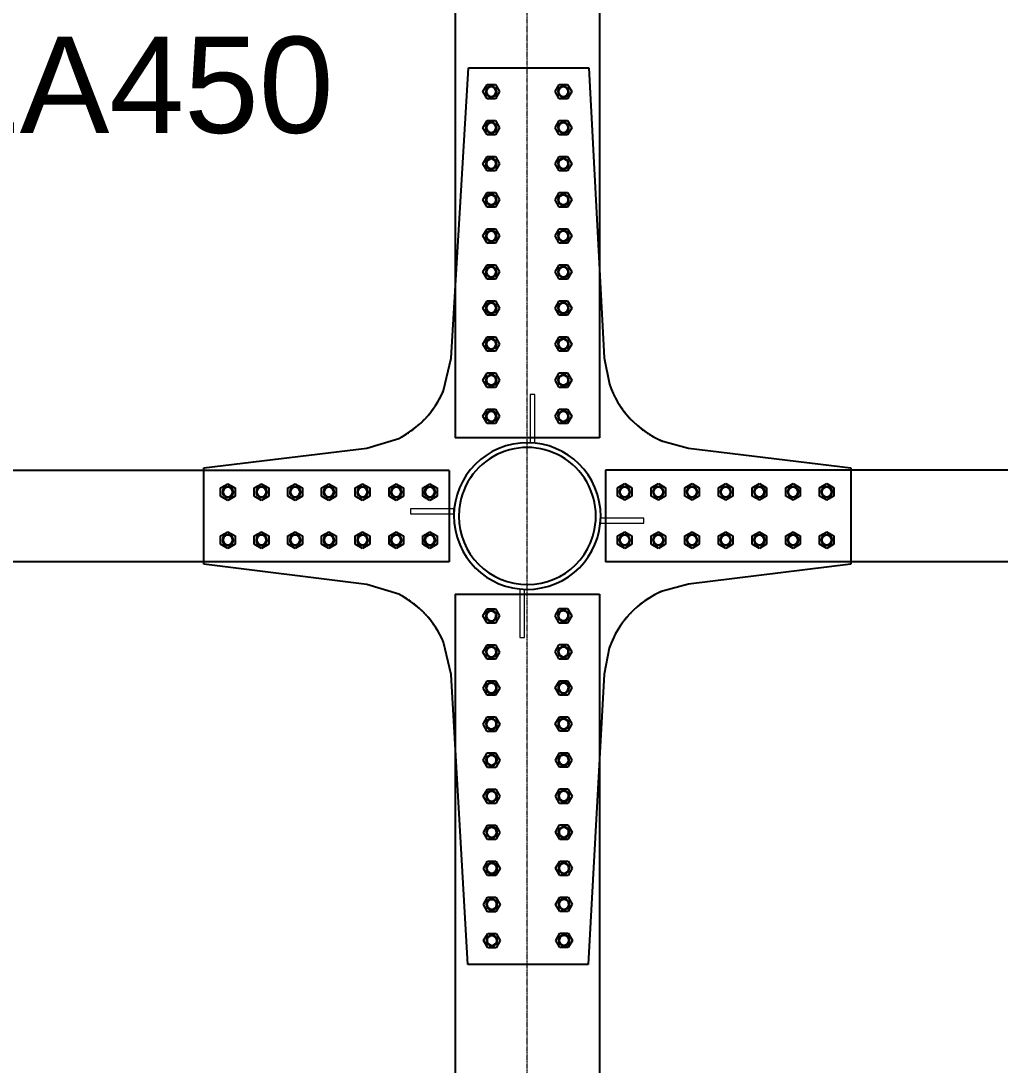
# Model space of a CAD drawing. Header units: millimetres. Extents: x -99 to 97215, y -53820 to 8574.
# Drawn here: x 40681 to 42716, y -29846 to -27675 of the extents above; entities that cross this region are included whole.
import ezdxf
from ezdxf.enums import TextEntityAlignment as Align

# ---------------------------------------------------------------- set-up
doc = ezdxf.new("R2010")
doc.units = ezdxf.units.MM
doc.header["$LTSCALE"] = 0.8
doc.linetypes.add('DXK_LINE_DOT2', pattern=[3.9198, 1.9599, -1.9599])
doc.linetypes.add('Grid Line', pattern=[3.33375, 1.905, -0.47625, 0.47625, -0.47625])
for name, color, linetype, lineweight in [('E_COLUMNAS-1', 1, 'Continuous', 25), ('E_EJES-1', 8, 'Grid Line', 9), ('E_TEXTO', 3, 'Continuous', 9), ('P-PLATINA', 6, 'Continuous', 15)]:
    doc.layers.add(name, color=color, linetype=linetype, lineweight=lineweight)
doc.layers.add('VIGAS', color=8, linetype='Continuous')
doc.styles.add('VERDANA', font='arial.ttf')

msp = doc.modelspace()

# ---------------------------------------------------------------- linework, layer by layer
at = {"color": 1, "linetype": 'Continuous'}
for centre, radius, start, end in [((41658.3, -27822.3), 11.5, 108, 288), ((41658.3, -27822.3), 10, 360, 180), ((41658.3, -27822.3), 11.5, 288, 108), ((41808.3, -27822.3), 11.5, 108, 288), ((41808.3, -27822.3), 10, 360, 180), ((41808.3, -27822.3), 11.5, 288, 108), ((41658.3, -27822.3), 10, 180, 360), ((41808.3, -27822.3), 10, 180, 360), ((41658.3, -27897.3), 11.5, 108, 288), ((41658.3, -27897.3), 10, 360, 180), ((41658.3, -27897.3), 10, 180, 360), ((41658.3, -27897.3), 11.5, 288, 108), ((41808.3, -27897.3), 11.5, 108, 288), ((41808.3, -27897.3), 10, 360, 180), ((41808.3, -27897.3), 10, 180, 360), ((41808.3, -27897.3), 11.5, 288, 108), ((41658.3, -27972.3), 11.5, 108, 288), ((41658.3, -27972.3), 10, 360, 180), ((41658.3, -27972.3), 11.5, 288, 108), ((41808.3, -27972.3), 11.5, 108, 288), ((41808.3, -27972.3), 10, 360, 180), ((41808.3, -27972.3), 11.5, 288, 108), ((41658.3, -27972.3), 10, 180, 360), ((41808.3, -27972.3), 10, 180, 360), ((41658.3, -28047.3), 11.5, 108, 288), ((41658.3, -28047.3), 10, 360, 180), ((41658.3, -28047.3), 10, 180, 360), ((41658.3, -28047.3), 11.5, 288, 108), ((41808.3, -28047.3), 11.5, 108, 288), ((41808.3, -28047.3), 10, 360, 180), ((41808.3, -28047.3), 10, 180, 360), ((41808.3, -28047.3), 11.5, 288, 108), ((41658.3, -28122.3), 11.5, 108, 288), ((41658.3, -28122.3), 10, 360, 180), ((41658.3, -28122.3), 11.5, 288, 108), ((41808.3, -28122.3), 11.5, 108, 288), ((41808.3, -28122.3), 10, 360, 180), ((41808.3, -28122.3), 11.5, 288, 108), ((41658.3, -28122.3), 10, 180, 360), ((41808.3, -28122.3), 10, 180, 360), ((41658.3, -28197.3), 11.5, 108, 288), ((41658.3, -28197.3), 10, 360, 180), ((41658.3, -28197.3), 10, 180, 360), ((41658.3, -28197.3), 11.5, 288, 108), ((41808.3, -28197.3), 11.5, 108, 288), ((41808.3, -28197.3), 10, 360, 180), ((41808.3, -28197.3), 10, 180, 360), ((41808.3, -28197.3), 11.5, 288, 108), ((41658.3, -28272.3), 11.5, 108, 288), ((41658.3, -28272.3), 10, 360, 180), ((41658.3, -28272.3), 11.5, 288, 108), ((41808.3, -28272.3), 11.5, 108, 288), ((41808.3, -28272.3), 10, 360, 180), ((41808.3, -28272.3), 11.5, 288, 108), ((41658.3, -28272.3), 10, 180, 360), ((41808.3, -28272.3), 10, 180, 360), ((41658.3, -28347.3), 11.5, 108, 288), ((41658.3, -28347.3), 10, 360, 180), ((41658.3, -28347.3), 10, 180, 360), ((41658.3, -28347.3), 11.5, 288, 108), ((41808.3, -28347.3), 11.5, 108, 288), ((41808.3, -28347.3), 10, 360, 180), ((41808.3, -28347.3), 10, 180, 360), ((41808.3, -28347.3), 11.5, 288, 108), ((41658.3, -28422.3), 11.5, 108, 288), ((41658.3, -28422.3), 10, 360, 180), ((41658.3, -28422.3), 10, 180, 360), ((41658.3, -28422.3), 11.5, 288, 108), ((41808.3, -28422.3), 11.5, 108, 288), ((41808.3, -28422.3), 10, 360, 180), ((41808.3, -28422.3), 10, 180, 360), ((41808.3, -28422.3), 11.5, 288, 108), ((41375.6, -28364.9), 200, 296.8759, 336.7048), ((42092.9, -28365.2), 200, 199.0577, 247.0433), ((41658.3, -28497.3), 11.5, 108, 288), ((41658.3, -28497.3), 10, 360, 180), ((41658.3, -28497.3), 11.5, 288, 108), ((41808.3, -28497.3), 11.5, 108, 288), ((41808.3, -28497.3), 10, 360, 180), ((41808.3, -28497.3), 11.5, 288, 108), ((41658.3, -28497.3), 10, 180, 360), ((41808.3, -28497.3), 10, 180, 360), ((41110.8, -28654.8), 11.5, 18, 198), ((41110.8, -28654.8), 11.5, 198, 18), ((41110.8, -28654.8), 10, 90, 270), ((41110.8, -28654.8), 10, 270, 90), ((41180.8, -28654.8), 11.5, 18, 198), ((41180.8, -28654.8), 11.5, 198, 18), ((41180.8, -28654.8), 10, 90, 270), ((41180.8, -28654.8), 10, 270, 90), ((41250.8, -28654.8), 11.5, 18, 198), ((41250.8, -28654.8), 11.5, 198, 18), ((41250.8, -28654.8), 10, 90, 270), ((41250.8, -28654.8), 10, 270, 90), ((41320.8, -28654.8), 11.5, 18, 198), ((41320.8, -28654.8), 11.5, 198, 18), ((41320.8, -28654.8), 10, 90, 270), ((41320.8, -28654.8), 10, 270, 90), ((41390.8, -28654.8), 11.5, 18, 198), ((41390.8, -28654.8), 11.5, 198, 18), ((41390.8, -28654.8), 10, 90, 270), ((41390.8, -28654.8), 10, 270, 90), ((41460.8, -28654.8), 11.5, 18, 198), ((41460.8, -28654.8), 11.5, 198, 18), ((41460.8, -28654.8), 10, 90, 270), ((41460.8, -28654.8), 10, 270, 90), ((41530.8, -28654.8), 11.5, 18, 198), ((41530.8, -28654.8), 11.5, 198, 18), ((41530.8, -28654.8), 10, 90, 270), ((41530.8, -28654.8), 10, 270, 90), ((41935.8, -28654.7), 11.5, 18, 198), ((41935.8, -28654.7), 11.5, 198, 18), ((41935.8, -28654.7), 10, 90, 270), ((41935.8, -28654.7), 10, 270, 90), ((42005.8, -28654.7), 11.5, 18, 198), ((42005.8, -28654.7), 11.5, 198, 18), ((42005.8, -28654.7), 10, 90, 270), ((42005.8, -28654.7), 10, 270, 90), ((42075.8, -28654.7), 11.5, 18, 198), ((42075.8, -28654.7), 11.5, 198, 18), ((42075.8, -28654.7), 10, 90, 270), ((42075.8, -28654.7), 10, 270, 90), ((42145.8, -28654.7), 11.5, 18, 198), ((42145.8, -28654.7), 11.5, 198, 18), ((42145.8, -28654.7), 10, 90, 270), ((42145.8, -28654.7), 10, 270, 90), ((42215.8, -28654.7), 11.5, 18, 198), ((42215.8, -28654.7), 11.5, 198, 18), ((42215.8, -28654.7), 10, 90, 270), ((42215.8, -28654.7), 10, 270, 90), ((42285.8, -28654.7), 11.5, 18, 198), ((42285.8, -28654.7), 11.5, 198, 18), ((42285.8, -28654.7), 10, 90, 270), ((42285.8, -28654.7), 10, 270, 90), ((42355.8, -28654.7), 11.5, 18, 198), ((42355.8, -28654.7), 11.5, 198, 18), ((42355.8, -28654.7), 10, 90, 270), ((42355.8, -28654.7), 10, 270, 90), ((41110.8, -28754.8), 11.5, 18, 198), ((41110.8, -28754.8), 10, 90, 270), ((41110.8, -28754.8), 10, 270, 90), ((41180.8, -28754.8), 11.5, 18, 198), ((41180.8, -28754.8), 10, 90, 270), ((41180.8, -28754.8), 10, 270, 90), ((41250.8, -28754.8), 11.5, 18, 198), ((41250.8, -28754.8), 10, 90, 270), ((41250.8, -28754.8), 10, 270, 90), ((41320.8, -28754.8), 11.5, 18, 198), ((41320.8, -28754.8), 10, 90, 270), ((41320.8, -28754.8), 10, 270, 90), ((41390.8, -28754.8), 11.5, 18, 198), ((41390.8, -28754.8), 10, 90, 270), ((41390.8, -28754.8), 10, 270, 90), ((41460.8, -28754.8), 11.5, 18, 198), ((41460.8, -28754.8), 10, 90, 270), ((41460.8, -28754.8), 10, 270, 90), ((41530.8, -28754.8), 11.5, 18, 198), ((41530.8, -28754.8), 10, 90, 270), ((41530.8, -28754.8), 10, 270, 90), ((41935.8, -28754.7), 11.5, 18, 198), ((41935.8, -28754.7), 10, 90, 270), ((41935.8, -28754.7), 10, 270, 90), ((42005.8, -28754.7), 11.5, 18, 198), ((42005.8, -28754.7), 10, 90, 270), ((42005.8, -28754.7), 10, 270, 90), ((42075.8, -28754.7), 11.5, 18, 198), ((42075.8, -28754.7), 10, 90, 270), ((42075.8, -28754.7), 10, 270, 90), ((42145.8, -28754.7), 11.5, 18, 198), ((42145.8, -28754.7), 10, 90, 270), ((42145.8, -28754.7), 10, 270, 90), ((42215.8, -28754.7), 11.5, 18, 198), ((42215.8, -28754.7), 10, 90, 270), ((42215.8, -28754.7), 10, 270, 90), ((42285.8, -28754.7), 11.5, 18, 198), ((42285.8, -28754.7), 10, 90, 270), ((42285.8, -28754.7), 10, 270, 90), ((42355.8, -28754.7), 11.5, 18, 198), ((42355.8, -28754.7), 10, 90, 270), ((42355.8, -28754.7), 10, 270, 90), ((41110.8, -28754.8), 11.5, 198, 18), ((41180.8, -28754.8), 11.5, 198, 18), ((41250.8, -28754.8), 11.5, 198, 18), ((41320.8, -28754.8), 11.5, 198, 18), ((41390.8, -28754.8), 11.5, 198, 18), ((41460.8, -28754.8), 11.5, 198, 18), ((41530.8, -28754.8), 11.5, 198, 18), ((41935.8, -28754.7), 11.5, 198, 18), ((42005.8, -28754.7), 11.5, 198, 18), ((42075.8, -28754.7), 11.5, 198, 18), ((42145.8, -28754.7), 11.5, 198, 18), ((42215.8, -28754.7), 11.5, 198, 18), ((42285.8, -28754.7), 11.5, 198, 18), ((42355.8, -28754.7), 11.5, 198, 18), ((41375.3, -29045.6), 200, 23.2106, 62.9983), ((42092.6, -29044.8), 200, 112.9824, 160.902), ((41658.3, -28912.5), 11.5, 108.1233, 288.1233), ((41658.3, -28912.5), 10, 0.1233, 180.1233), ((41658.3, -28912.5), 10, 180.1233, 0.1233), ((41658.3, -28912.5), 11.5, 288.1233, 108.1233), ((41808.3, -28912.2), 11.5, 108.1233, 288.1233), ((41808.3, -28912.2), 10, 0.1233, 180.1233), ((41808.3, -28912.2), 10, 180.1233, 0.1233), ((41808.3, -28912.2), 11.5, 288.1233, 108.1233), ((41658.4, -28987.5), 11.5, 108.1233, 288.1233), ((41658.4, -28987.5), 10, 0.1233, 180.1233), ((41658.4, -28987.5), 11.5, 288.1233, 108.1233), ((41808.4, -28987.2), 11.5, 108.1233, 288.1233), ((41808.4, -28987.2), 10, 0.1233, 180.1233), ((41808.4, -28987.2), 11.5, 288.1233, 108.1233), ((41658.4, -28987.5), 10, 180.1233, 0.1233), ((41808.4, -28987.2), 10, 180.1233, 0.1233), ((41658.6, -29062.5), 11.5, 108.1233, 288.1233), ((41658.6, -29062.5), 11.5, 288.1233, 108.1233), ((41808.6, -29062.2), 11.5, 108.1233, 288.1233), ((41808.6, -29062.2), 11.5, 288.1233, 108.1233), ((41658.6, -29062.5), 10, 0.1233, 180.1233), ((41658.6, -29062.5), 10, 180.1233, 0.1233), ((41808.6, -29062.2), 10, 0.1233, 180.1233), ((41808.6, -29062.2), 10, 180.1233, 0.1233), ((41658.7, -29137.5), 11.5, 108.1233, 288.1233), ((41658.7, -29137.5), 10, 0.1233, 180.1233), ((41658.7, -29137.5), 10, 180.1233, 0.1233), ((41658.7, -29137.5), 11.5, 288.1233, 108.1233), ((41808.7, -29137.2), 11.5, 108.1233, 288.1233), ((41808.7, -29137.2), 10, 0.1233, 180.1233), ((41808.7, -29137.2), 10, 180.1233, 0.1233), ((41808.7, -29137.2), 11.5, 288.1233, 108.1233), ((41658.9, -29212.5), 11.5, 108.1233, 288.1233), ((41658.9, -29212.5), 10, 0.1233, 180.1233), ((41658.9, -29212.5), 11.5, 288.1233, 108.1233), ((41808.9, -29212.2), 11.5, 108.1233, 288.1233), ((41808.9, -29212.2), 10, 0.1233, 180.1233), ((41808.9, -29212.2), 11.5, 288.1233, 108.1233), ((41658.9, -29212.5), 10, 180.1233, 0.1233), ((41808.9, -29212.2), 10, 180.1233, 0.1233), ((41659.1, -29287.5), 11.5, 108.1233, 288.1233), ((41659.1, -29287.5), 10, 0.1233, 180.1233), ((41659.1, -29287.5), 10, 180.1233, 0.1233), ((41659.1, -29287.5), 11.5, 288.1233, 108.1233), ((41809.1, -29287.2), 11.5, 108.1233, 288.1233), ((41809.1, -29287.2), 10, 0.1233, 180.1233), ((41809.1, -29287.2), 10, 180.1233, 0.1233), ((41809.1, -29287.2), 11.5, 288.1233, 108.1233), ((41659.2, -29362.5), 11.5, 108.1233, 288.1233), ((41659.2, -29362.5), 10, 0.1233, 180.1233), ((41659.2, -29362.5), 11.5, 288.1233, 108.1233), ((41809.2, -29362.2), 11.5, 108.1233, 288.1233), ((41809.2, -29362.2), 10, 0.1233, 180.1233), ((41809.2, -29362.2), 11.5, 288.1233, 108.1233), ((41659.2, -29362.5), 10, 180.1233, 0.1233), ((41809.2, -29362.2), 10, 180.1233, 0.1233), ((41659.4, -29437.5), 11.5, 108.1233, 288.1233), ((41659.4, -29437.5), 10, 0.1233, 180.1233), ((41659.4, -29437.5), 10, 180.1233, 0.1233), ((41659.4, -29437.5), 11.5, 288.1233, 108.1233), ((41809.4, -29437.2), 11.5, 108.1233, 288.1233), ((41809.4, -29437.2), 10, 0.1233, 180.1233), ((41809.4, -29437.2), 10, 180.1233, 0.1233), ((41809.4, -29437.2), 11.5, 288.1233, 108.1233), ((41659.5, -29512.5), 11.5, 108.1233, 288.1233), ((41659.5, -29512.5), 10, 0.1233, 180.1233), ((41659.5, -29512.5), 11.5, 288.1233, 108.1233), ((41809.5, -29512.2), 11.5, 108.1233, 288.1233), ((41809.5, -29512.2), 10, 0.1233, 180.1233), ((41809.5, -29512.2), 11.5, 288.1233, 108.1233), ((41659.5, -29512.5), 10, 180.1233, 0.1233), ((41809.5, -29512.2), 10, 180.1233, 0.1233), ((41659.7, -29587.5), 11.5, 108.1233, 288.1233), ((41659.7, -29587.5), 10, 0.1233, 180.1233), ((41659.7, -29587.5), 10, 180.1233, 0.1233), ((41659.7, -29587.5), 11.5, 288.1233, 108.1233), ((41809.7, -29587.2), 11.5, 108.1233, 288.1233), ((41809.7, -29587.2), 10, 0.1233, 180.1233), ((41809.7, -29587.2), 10, 180.1233, 0.1233), ((41809.7, -29587.2), 11.5, 288.1233, 108.1233)]:
    msp.add_arc(centre, radius, start, end, dxfattribs=at)
at = {"color": 1, "linetype": 'DXK_LINE_DOT2'}
for centre, start, end in [((41375.6, -28364.9), 296.8759, 336.7048), ((42092.9, -28365.2), 199.0577, 247.0433), ((41375.3, -29045.6), 23.2106, 62.9983), ((42092.6, -29044.8), 112.9824, 160.902)]:
    msp.add_arc(centre, 200, start, end, dxfattribs=at)
at = {"layer": 'E_COLUMNAS-1'}
for radius, start, end in [(152.5, 11.25, 191.25), (142.5, 348.75, 168.75), (152.5, 191.25, 11.25), (142.5, 168.75, 348.75)]:
    msp.add_arc((41733.3, -28704.8), radius, start, end, dxfattribs=at)
at = {"layer": 'E_EJES-1'}
msp.add_line((41733.3, -52920), (41733.3, -22429.9), dxfattribs=at)
at = {"layer": 'P-PLATINA'}
for points in [[(41739, -28452.3), (41739, -28552.3), (41749, -28552.3), (41749, -28452.3)], [(41490.8, -28700.1), (41580.8, -28700.1), (41580.8, -28690.1), (41490.8, -28690.1)], [(41975.7, -28709.4), (41885.7, -28709.4), (41885.7, -28719.4), (41975.7, -28719.4)], [(41727.5, -28957.3), (41727.5, -28857.3), (41717.5, -28857.3), (41717.5, -28957.3)]]:
    msp.add_lwpolyline(points, close=True, dxfattribs=at)
at = {"layer": 'VIGAS'}
for p, q in [((41583.3, -27032.9), (41583.3, -28241.3)), ((41883.3, -27032.9), (41883.3, -28189.6)), ((41575.3, -28376.7), (41610.9, -27772.6)), ((41575.3, -28376.7), (41610.9, -27772.6)), ((41610.9, -27772.6), (41860.9, -27772.6)), ((41610.9, -27772.6), (41860.9, -27772.6)), ((41860.9, -27772.6), (41893.2, -28375.8)), ((41860.9, -27772.6), (41893.2, -28375.8)), ((41640.9, -27822.3), (41649.6, -27807.3)), ((41649.6, -27807.3), (41666.9, -27807.3)), ((41666.9, -27807.3), (41675.6, -27822.3)), ((41790.9, -27822.3), (41799.6, -27807.3)), ((41799.6, -27807.3), (41816.9, -27807.3)), ((41816.9, -27807.3), (41825.6, -27822.3)), ((41649.6, -27837.3), (41640.9, -27822.3)), ((41675.6, -27822.3), (41666.9, -27837.3)), ((41799.6, -27837.3), (41790.9, -27822.3)), ((41825.6, -27822.3), (41816.9, -27837.3)), ((41666.9, -27837.3), (41649.6, -27837.3)), ((41816.9, -27837.3), (41799.6, -27837.3)), ((41640.9, -27897.3), (41649.6, -27882.3)), ((41649.6, -27912.3), (41640.9, -27897.3)), ((41649.6, -27882.3), (41666.9, -27882.3)), ((41666.9, -27882.3), (41675.6, -27897.3)), ((41675.6, -27897.3), (41666.9, -27912.3)), ((41790.9, -27897.3), (41799.6, -27882.3)), ((41799.6, -27912.3), (41790.9, -27897.3)), ((41799.6, -27882.3), (41816.9, -27882.3)), ((41816.9, -27882.3), (41825.6, -27897.3)), ((41825.6, -27897.3), (41816.9, -27912.3)), ((41666.9, -27912.3), (41649.6, -27912.3)), ((41816.9, -27912.3), (41799.6, -27912.3)), ((41640.9, -27972.3), (41649.6, -27957.3)), ((41649.6, -27957.3), (41666.9, -27957.3)), ((41666.9, -27957.3), (41675.6, -27972.3)), ((41790.9, -27972.3), (41799.6, -27957.3)), ((41799.6, -27957.3), (41816.9, -27957.3)), ((41816.9, -27957.3), (41825.6, -27972.3)), ((41649.6, -27987.3), (41640.9, -27972.3)), ((41666.9, -27987.3), (41649.6, -27987.3)), ((41675.6, -27972.3), (41666.9, -27987.3)), ((41799.6, -27987.3), (41790.9, -27972.3)), ((41816.9, -27987.3), (41799.6, -27987.3)), ((41825.6, -27972.3), (41816.9, -27987.3)), ((41640.9, -28047.3), (41649.6, -28032.3)), ((41649.6, -28062.3), (41640.9, -28047.3)), ((41649.6, -28032.3), (41666.9, -28032.3)), ((41666.9, -28032.3), (41675.6, -28047.3)), ((41675.6, -28047.3), (41666.9, -28062.3)), ((41790.9, -28047.3), (41799.6, -28032.3)), ((41799.6, -28062.3), (41790.9, -28047.3)), ((41799.6, -28032.3), (41816.9, -28032.3)), ((41816.9, -28032.3), (41825.6, -28047.3)), ((41825.6, -28047.3), (41816.9, -28062.3)), ((41666.9, -28062.3), (41649.6, -28062.3)), ((41816.9, -28062.3), (41799.6, -28062.3)), ((41640.9, -28122.3), (41649.6, -28107.3)), ((41649.6, -28107.3), (41666.9, -28107.3)), ((41666.9, -28107.3), (41675.6, -28122.3)), ((41790.9, -28122.3), (41799.6, -28107.3)), ((41799.6, -28107.3), (41816.9, -28107.3)), ((41816.9, -28107.3), (41825.6, -28122.3)), ((41649.6, -28137.3), (41640.9, -28122.3)), ((41666.9, -28137.3), (41649.6, -28137.3)), ((41675.6, -28122.3), (41666.9, -28137.3)), ((41799.6, -28137.3), (41790.9, -28122.3)), ((41816.9, -28137.3), (41799.6, -28137.3)), ((41825.6, -28122.3), (41816.9, -28137.3)), ((41640.9, -28197.3), (41649.6, -28182.3)), ((41649.6, -28182.3), (41666.9, -28182.3)), ((41666.9, -28182.3), (41675.6, -28197.3)), ((41790.9, -28197.3), (41799.6, -28182.3)), ((41799.6, -28182.3), (41816.9, -28182.3)), ((41816.9, -28182.3), (41825.6, -28197.3)), ((41649.6, -28212.3), (41640.9, -28197.3)), ((41675.6, -28197.3), (41666.9, -28212.3)), ((41799.6, -28212.3), (41790.9, -28197.3)), ((41825.6, -28197.3), (41816.9, -28212.3)), ((41883.3, -28189.6), (41883.3, -28542.3)), ((41666.9, -28212.3), (41649.6, -28212.3)), ((41816.9, -28212.3), (41799.6, -28212.3)), ((41583.3, -28241.3), (41583.3, -28542.3)), ((41640.9, -28272.3), (41649.6, -28257.3)), ((41649.6, -28257.3), (41666.9, -28257.3)), ((41666.9, -28257.3), (41675.6, -28272.3)), ((41790.9, -28272.3), (41799.6, -28257.3)), ((41799.6, -28257.3), (41816.9, -28257.3)), ((41816.9, -28257.3), (41825.6, -28272.3)), ((41649.6, -28287.3), (41640.9, -28272.3)), ((41666.9, -28287.3), (41649.6, -28287.3)), ((41675.6, -28272.3), (41666.9, -28287.3)), ((41799.6, -28287.3), (41790.9, -28272.3)), ((41816.9, -28287.3), (41799.6, -28287.3)), ((41825.6, -28272.3), (41816.9, -28287.3)), ((41640.9, -28347.3), (41649.6, -28332.3)), ((41649.6, -28332.3), (41666.9, -28332.3)), ((41666.9, -28332.3), (41675.6, -28347.3)), ((41790.9, -28347.3), (41799.6, -28332.3)), ((41799.6, -28332.3), (41816.9, -28332.3)), ((41816.9, -28332.3), (41825.6, -28347.3)), ((41649.6, -28362.3), (41640.9, -28347.3)), ((41675.6, -28347.3), (41666.9, -28362.3)), ((41799.6, -28362.3), (41790.9, -28347.3)), ((41825.6, -28347.3), (41816.9, -28362.3)), ((41559.3, -28444), (41575.3, -28376.7)), ((41559.3, -28444), (41575.3, -28376.7)), ((41666.9, -28362.3), (41649.6, -28362.3)), ((41816.9, -28362.3), (41799.6, -28362.3)), ((41893.2, -28375.8), (41903.9, -28430.5)), ((41893.2, -28375.8), (41903.9, -28430.5)), ((41640.9, -28422.3), (41649.6, -28407.3)), ((41649.6, -28437.3), (41640.9, -28422.3)), ((41649.6, -28407.3), (41666.9, -28407.3)), ((41666.9, -28407.3), (41675.6, -28422.3)), ((41675.6, -28422.3), (41666.9, -28437.3)), ((41790.9, -28422.3), (41799.6, -28407.3)), ((41799.6, -28437.3), (41790.9, -28422.3)), ((41799.6, -28407.3), (41816.9, -28407.3)), ((41816.9, -28407.3), (41825.6, -28422.3)), ((41825.6, -28422.3), (41816.9, -28437.3)), ((41666.9, -28437.3), (41649.6, -28437.3)), ((41816.9, -28437.3), (41799.6, -28437.3)), ((41640.9, -28497.3), (41649.6, -28482.3)), ((41649.6, -28482.3), (41666.9, -28482.3)), ((41666.9, -28482.3), (41675.6, -28497.3)), ((41790.9, -28497.3), (41799.6, -28482.3)), ((41799.6, -28482.3), (41816.9, -28482.3)), ((41816.9, -28482.3), (41825.6, -28497.3)), ((41649.6, -28512.3), (41640.9, -28497.3)), ((41675.6, -28497.3), (41666.9, -28512.3)), ((41799.6, -28512.3), (41790.9, -28497.3)), ((41825.6, -28497.3), (41816.9, -28512.3)), ((41666.9, -28512.3), (41649.6, -28512.3)), ((41816.9, -28512.3), (41799.6, -28512.3)), ((41399.8, -28563.4), (41466, -28543.3)), ((41399.8, -28563.4), (41466, -28543.3)), ((41883.3, -28542.3), (41583.3, -28542.3)), ((42014.9, -28549.3), (42068.7, -28563.7)), ((42014.9, -28549.3), (42068.7, -28563.7)), ((41060.8, -28604.8), (41399.8, -28563.4)), ((41060.8, -28604.8), (41399.8, -28563.4)), ((42068.7, -28563.7), (42405.7, -28604.8)), ((42068.7, -28563.7), (42405.7, -28604.8)), ((41060.8, -28609.8), (33905.7, -28609.8)), ((41060.8, -28804.8), (41060.8, -28604.8)), ((41060.8, -28804.8), (41060.8, -28604.8)), ((41570.8, -28609.8), (41060.8, -28609.8)), ((41570.8, -28609.8), (41570.8, -28799.8)), ((41895.7, -28609.7), (41895.7, -28799.7)), ((42405.7, -28609.7), (41895.7, -28609.7)), ((42405.7, -28604.8), (42405.7, -28804.8)), ((42405.7, -28604.8), (42405.7, -28804.8)), ((45815.1, -28609.7), (42405.7, -28609.7)), ((41095.8, -28646.2), (41110.8, -28637.5)), ((41110.8, -28637.5), (41125.8, -28646.2)), ((41165.8, -28646.2), (41180.8, -28637.5)), ((41180.8, -28637.5), (41195.8, -28646.2)), ((41235.8, -28646.2), (41250.8, -28637.5)), ((41250.8, -28637.5), (41265.8, -28646.2)), ((41305.8, -28646.2), (41320.8, -28637.5)), ((41320.8, -28637.5), (41335.8, -28646.2)), ((41375.8, -28646.2), (41390.8, -28637.5)), ((41390.8, -28637.5), (41405.8, -28646.2)), ((41445.8, -28646.2), (41460.8, -28637.5)), ((41460.8, -28637.5), (41475.8, -28646.2)), ((41515.8, -28646.2), (41530.8, -28637.5)), ((41530.8, -28637.5), (41545.8, -28646.2)), ((41920.8, -28646.1), (41935.8, -28637.4)), ((41935.8, -28637.4), (41950.8, -28646.1)), ((41990.8, -28646.1), (42005.8, -28637.4)), ((42005.8, -28637.4), (42020.8, -28646.1)), ((42060.8, -28646.1), (42075.8, -28637.4)), ((42075.8, -28637.4), (42090.8, -28646.1)), ((42130.8, -28646.1), (42145.8, -28637.4)), ((42145.8, -28637.4), (42160.8, -28646.1)), ((42200.8, -28646.1), (42215.8, -28637.4)), ((42215.8, -28637.4), (42230.8, -28646.1)), ((42270.8, -28646.1), (42285.8, -28637.4)), ((42285.8, -28637.4), (42300.8, -28646.1)), ((42340.8, -28646.1), (42355.8, -28637.4)), ((42355.8, -28637.4), (42370.8, -28646.1)), ((41095.8, -28663.5), (41095.8, -28646.2)), ((41125.8, -28646.2), (41125.8, -28663.5)), ((41165.8, -28663.5), (41165.8, -28646.2)), ((41195.8, -28646.2), (41195.8, -28663.5)), ((41235.8, -28663.5), (41235.8, -28646.2)), ((41265.8, -28646.2), (41265.8, -28663.5)), ((41305.8, -28663.5), (41305.8, -28646.2)), ((41335.8, -28646.2), (41335.8, -28663.5)), ((41375.8, -28663.5), (41375.8, -28646.2)), ((41405.8, -28646.2), (41405.8, -28663.5)), ((41445.8, -28663.5), (41445.8, -28646.2)), ((41475.8, -28646.2), (41475.8, -28663.5)), ((41515.8, -28663.5), (41515.8, -28646.2)), ((41545.8, -28646.2), (41545.8, -28663.5)), ((41920.8, -28663.4), (41920.8, -28646.1)), ((41950.8, -28646.1), (41950.8, -28663.4)), ((41990.8, -28663.4), (41990.8, -28646.1)), ((42020.8, -28646.1), (42020.8, -28663.4)), ((42060.8, -28663.4), (42060.8, -28646.1)), ((42090.8, -28646.1), (42090.8, -28663.4)), ((42130.8, -28663.4), (42130.8, -28646.1)), ((42160.8, -28646.1), (42160.8, -28663.4)), ((42200.8, -28663.4), (42200.8, -28646.1)), ((42230.8, -28646.1), (42230.8, -28663.4)), ((42270.8, -28663.4), (42270.8, -28646.1)), ((42300.8, -28646.1), (42300.8, -28663.4)), ((42340.8, -28663.4), (42340.8, -28646.1)), ((42370.8, -28646.1), (42370.8, -28663.4)), ((41110.8, -28672.2), (41095.8, -28663.5)), ((41125.8, -28663.5), (41110.8, -28672.2)), ((41180.8, -28672.2), (41165.8, -28663.5)), ((41195.8, -28663.5), (41180.8, -28672.2)), ((41250.8, -28672.2), (41235.8, -28663.5)), ((41265.8, -28663.5), (41250.8, -28672.2)), ((41320.8, -28672.2), (41305.8, -28663.5)), ((41335.8, -28663.5), (41320.8, -28672.2)), ((41390.8, -28672.2), (41375.8, -28663.5)), ((41405.8, -28663.5), (41390.8, -28672.2)), ((41460.8, -28672.2), (41445.8, -28663.5)), ((41475.8, -28663.5), (41460.8, -28672.2)), ((41530.8, -28672.2), (41515.8, -28663.5)), ((41545.8, -28663.5), (41530.8, -28672.2)), ((41935.8, -28672.1), (41920.8, -28663.4)), ((41950.8, -28663.4), (41935.8, -28672.1)), ((42005.8, -28672.1), (41990.8, -28663.4)), ((42020.8, -28663.4), (42005.8, -28672.1)), ((42075.8, -28672.1), (42060.8, -28663.4)), ((42090.8, -28663.4), (42075.8, -28672.1)), ((42145.8, -28672.1), (42130.8, -28663.4)), ((42160.8, -28663.4), (42145.8, -28672.1)), ((42215.8, -28672.1), (42200.8, -28663.4)), ((42230.8, -28663.4), (42215.8, -28672.1)), ((42285.8, -28672.1), (42270.8, -28663.4)), ((42300.8, -28663.4), (42285.8, -28672.1)), ((42355.8, -28672.1), (42340.8, -28663.4)), ((42370.8, -28663.4), (42355.8, -28672.1)), ((41095.8, -28746.2), (41110.8, -28737.5)), ((41095.8, -28763.5), (41095.8, -28746.2)), ((41110.8, -28737.5), (41125.8, -28746.2)), ((41125.8, -28746.2), (41125.8, -28763.5)), ((41165.8, -28746.2), (41180.8, -28737.5)), ((41165.8, -28763.5), (41165.8, -28746.2)), ((41180.8, -28737.5), (41195.8, -28746.2)), ((41195.8, -28746.2), (41195.8, -28763.5)), ((41235.8, -28746.2), (41250.8, -28737.5)), ((41235.8, -28763.5), (41235.8, -28746.2)), ((41250.8, -28737.5), (41265.8, -28746.2)), ((41265.8, -28746.2), (41265.8, -28763.5)), ((41305.8, -28746.2), (41320.8, -28737.5)), ((41305.8, -28763.5), (41305.8, -28746.2)), ((41320.8, -28737.5), (41335.8, -28746.2)), ((41335.8, -28746.2), (41335.8, -28763.5)), ((41375.8, -28746.2), (41390.8, -28737.5)), ((41375.8, -28763.5), (41375.8, -28746.2)), ((41390.8, -28737.5), (41405.8, -28746.2)), ((41405.8, -28746.2), (41405.8, -28763.5)), ((41445.8, -28746.2), (41460.8, -28737.5)), ((41445.8, -28763.5), (41445.8, -28746.2)), ((41460.8, -28737.5), (41475.8, -28746.2)), ((41475.8, -28746.2), (41475.8, -28763.5)), ((41515.8, -28746.2), (41530.8, -28737.5)), ((41515.8, -28763.5), (41515.8, -28746.2)), ((41530.8, -28737.5), (41545.8, -28746.2)), ((41545.8, -28746.2), (41545.8, -28763.5)), ((41920.8, -28746.1), (41935.8, -28737.4)), ((41920.8, -28763.4), (41920.8, -28746.1)), ((41935.8, -28737.4), (41950.8, -28746.1)), ((41950.8, -28746.1), (41950.8, -28763.4)), ((41990.8, -28746.1), (42005.8, -28737.4)), ((41990.8, -28763.4), (41990.8, -28746.1)), ((42005.8, -28737.4), (42020.8, -28746.1)), ((42020.8, -28746.1), (42020.8, -28763.4)), ((42060.8, -28746.1), (42075.8, -28737.4)), ((42060.8, -28763.4), (42060.8, -28746.1)), ((42075.8, -28737.4), (42090.8, -28746.1)), ((42090.8, -28746.1), (42090.8, -28763.4)), ((42130.8, -28746.1), (42145.8, -28737.4)), ((42130.8, -28763.4), (42130.8, -28746.1)), ((42145.8, -28737.4), (42160.8, -28746.1)), ((42160.8, -28746.1), (42160.8, -28763.4)), ((42200.8, -28746.1), (42215.8, -28737.4)), ((42200.8, -28763.4), (42200.8, -28746.1)), ((42215.8, -28737.4), (42230.8, -28746.1)), ((42230.8, -28746.1), (42230.8, -28763.4)), ((42270.8, -28746.1), (42285.8, -28737.4)), ((42270.8, -28763.4), (42270.8, -28746.1)), ((42285.8, -28737.4), (42300.8, -28746.1)), ((42300.8, -28746.1), (42300.8, -28763.4)), ((42340.8, -28746.1), (42355.8, -28737.4)), ((42340.8, -28763.4), (42340.8, -28746.1)), ((42355.8, -28737.4), (42370.8, -28746.1)), ((42370.8, -28746.1), (42370.8, -28763.4)), ((41110.8, -28772.2), (41095.8, -28763.5)), ((41125.8, -28763.5), (41110.8, -28772.2)), ((41180.8, -28772.2), (41165.8, -28763.5)), ((41195.8, -28763.5), (41180.8, -28772.2)), ((41250.8, -28772.2), (41235.8, -28763.5)), ((41265.8, -28763.5), (41250.8, -28772.2)), ((41320.8, -28772.2), (41305.8, -28763.5)), ((41335.8, -28763.5), (41320.8, -28772.2)), ((41390.8, -28772.2), (41375.8, -28763.5)), ((41405.8, -28763.5), (41390.8, -28772.2)), ((41460.8, -28772.2), (41445.8, -28763.5)), ((41475.8, -28763.5), (41460.8, -28772.2)), ((41530.8, -28772.2), (41515.8, -28763.5)), ((41545.8, -28763.5), (41530.8, -28772.2)), ((41935.8, -28772.1), (41920.8, -28763.4)), ((41950.8, -28763.4), (41935.8, -28772.1)), ((42005.8, -28772.1), (41990.8, -28763.4)), ((42020.8, -28763.4), (42005.8, -28772.1)), ((42075.8, -28772.1), (42060.8, -28763.4)), ((42090.8, -28763.4), (42075.8, -28772.1)), ((42145.8, -28772.1), (42130.8, -28763.4)), ((42160.8, -28763.4), (42145.8, -28772.1)), ((42215.8, -28772.1), (42200.8, -28763.4)), ((42230.8, -28763.4), (42215.8, -28772.1)), ((42285.8, -28772.1), (42270.8, -28763.4)), ((42300.8, -28763.4), (42285.8, -28772.1)), ((42355.8, -28772.1), (42340.8, -28763.4)), ((42370.8, -28763.4), (42355.8, -28772.1)), ((41060.8, -28799.8), (33905.7, -28799.8)), ((41570.8, -28799.8), (41060.8, -28799.8)), ((41400, -28847.1), (41060.8, -28804.8)), ((41400, -28847.1), (41060.8, -28804.8)), ((42405.7, -28799.7), (41895.7, -28799.7)), ((42405.7, -28804.8), (42068.2, -28846.3)), ((42405.7, -28804.8), (42068.2, -28846.3)), ((45858.3, -28799.7), (42405.7, -28799.7)), ((41466.1, -28867.4), (41400, -28847.1)), ((41466.1, -28867.4), (41400, -28847.1)), ((42068.2, -28846.3), (42014.5, -28860.7)), ((42068.2, -28846.3), (42014.5, -28860.7)), ((41583.3, -28867.3), (41883.3, -28867.3)), ((41583.3, -28867.3), (41583.3, -29177.3)), ((41883.3, -28867.3), (41883.3, -29209.7)), ((41640.9, -28912.5), (41649.6, -28897.5)), ((41649.6, -28897.5), (41666.9, -28897.5)), ((41666.9, -28897.5), (41675.6, -28912.5)), ((41790.9, -28912.2), (41799.6, -28897.2)), ((41799.6, -28897.2), (41816.9, -28897.2)), ((41816.9, -28897.2), (41825.6, -28912.1)), ((41649.6, -28927.5), (41640.9, -28912.5)), ((41675.6, -28912.5), (41666.9, -28927.5)), ((41799.6, -28927.2), (41790.9, -28912.2)), ((41825.6, -28912.1), (41816.9, -28927.2)), ((41666.9, -28927.5), (41649.6, -28927.5)), ((41816.9, -28927.2), (41799.6, -28927.2)), ((41575, -29034), (41559.1, -28966.8)), ((41575, -29034), (41559.1, -28966.8)), ((41641.1, -28987.5), (41649.7, -28972.5)), ((41649.7, -28972.5), (41667, -28972.5)), ((41667, -28972.5), (41675.7, -28987.5)), ((41791.1, -28987.2), (41799.7, -28972.2)), ((41799.7, -28972.2), (41817, -28972.2)), ((41817, -28972.2), (41825.7, -28987.1)), ((41903.6, -28979.4), (41892.9, -29033.9)), ((41903.6, -28979.4), (41892.9, -29033.9)), ((41649.8, -29002.5), (41641.1, -28987.5)), ((41667.1, -29002.5), (41649.8, -29002.5)), ((41675.7, -28987.5), (41667.1, -29002.5)), ((41799.8, -29002.2), (41791.1, -28987.2)), ((41817.1, -29002.2), (41799.8, -29002.2)), ((41825.7, -28987.1), (41817.1, -29002.2)), ((41609.9, -29637.3), (41575, -29034)), ((41609.9, -29637.3), (41575, -29034)), ((41641.3, -29062.5), (41649.9, -29047.5)), ((41649.9, -29047.5), (41667.2, -29047.5)), ((41667.2, -29047.5), (41675.9, -29062.5)), ((41791.3, -29062.2), (41799.9, -29047.2)), ((41799.9, -29047.2), (41817.2, -29047.2)), ((41817.2, -29047.2), (41825.9, -29062.1)), ((41892.9, -29033.9), (41859.9, -29637.3)), ((41892.9, -29033.9), (41859.9, -29637.3)), ((41650, -29077.5), (41641.3, -29062.5)), ((41675.9, -29062.5), (41667.3, -29077.5)), ((41800, -29077.2), (41791.3, -29062.2)), ((41825.9, -29062.1), (41817.3, -29077.2)), ((41667.3, -29077.5), (41650, -29077.5)), ((41817.3, -29077.2), (41800, -29077.2)), ((41641.4, -29137.5), (41650, -29122.5)), ((41650.1, -29152.5), (41641.4, -29137.5)), ((41650, -29122.5), (41667.4, -29122.5)), ((41667.4, -29122.5), (41676.1, -29137.5)), ((41676.1, -29137.5), (41667.4, -29152.5)), ((41791.4, -29137.2), (41800, -29122.2)), ((41800.1, -29152.2), (41791.4, -29137.2)), ((41800, -29122.2), (41817.4, -29122.2)), ((41817.4, -29122.2), (41826.1, -29137.1)), ((41826.1, -29137.1), (41817.4, -29152.2)), ((41667.4, -29152.5), (41650.1, -29152.5)), ((41817.4, -29152.2), (41800.1, -29152.2)), ((41583.3, -29177.3), (41583.3, -33754.4)), ((41641.6, -29212.5), (41650.2, -29197.5)), ((41650.2, -29197.5), (41667.5, -29197.5)), ((41667.5, -29197.5), (41676.2, -29212.5)), ((41791.6, -29212.2), (41800.2, -29197.2)), ((41800.2, -29197.2), (41817.5, -29197.2)), ((41817.5, -29197.2), (41826.2, -29212.1)), ((41650.3, -29227.5), (41641.6, -29212.5)), ((41676.2, -29212.5), (41667.6, -29227.5)), ((41800.3, -29227.2), (41791.6, -29212.2)), ((41826.2, -29212.1), (41817.6, -29227.2)), ((41883.3, -29209.7), (41883.3, -33754.4)), ((41667.6, -29227.5), (41650.3, -29227.5)), ((41817.6, -29227.2), (41800.3, -29227.2)), ((41641.7, -29287.5), (41650.4, -29272.5)), ((41650.4, -29302.5), (41641.7, -29287.5)), ((41650.4, -29272.5), (41667.7, -29272.5)), ((41667.7, -29272.5), (41676.4, -29287.5)), ((41676.4, -29287.5), (41667.8, -29302.5)), ((41791.7, -29287.2), (41800.4, -29272.2)), ((41800.4, -29302.2), (41791.7, -29287.2)), ((41800.4, -29272.2), (41817.7, -29272.2)), ((41817.7, -29272.2), (41826.4, -29287.1)), ((41826.4, -29287.1), (41817.8, -29302.2)), ((41667.8, -29302.5), (41650.4, -29302.5)), ((41817.8, -29302.2), (41800.4, -29302.2)), ((41641.9, -29362.5), (41650.5, -29347.5)), ((41650.5, -29347.5), (41667.9, -29347.5)), ((41667.9, -29347.5), (41676.5, -29362.5)), ((41791.9, -29362.2), (41800.5, -29347.2)), ((41800.5, -29347.2), (41817.9, -29347.2)), ((41817.9, -29347.2), (41826.5, -29362.1)), ((41650.6, -29377.5), (41641.9, -29362.5)), ((41667.9, -29377.5), (41650.6, -29377.5)), ((41676.5, -29362.5), (41667.9, -29377.5)), ((41800.6, -29377.2), (41791.9, -29362.2)), ((41817.9, -29377.2), (41800.6, -29377.2)), ((41826.5, -29362.1), (41817.9, -29377.2)), ((41642.1, -29437.5), (41650.7, -29422.5)), ((41650.8, -29452.5), (41642.1, -29437.5)), ((41650.7, -29422.5), (41668, -29422.5)), ((41668, -29422.5), (41676.7, -29437.5)), ((41676.7, -29437.5), (41668.1, -29452.5)), ((41792.1, -29437.2), (41800.7, -29422.2)), ((41800.8, -29452.2), (41792.1, -29437.2)), ((41800.7, -29422.2), (41818, -29422.2)), ((41818, -29422.2), (41826.7, -29437.1)), ((41826.7, -29437.1), (41818.1, -29452.2)), ((41668.1, -29452.5), (41650.8, -29452.5)), ((41818.1, -29452.2), (41800.8, -29452.2)), ((41642.2, -29512.5), (41650.9, -29497.5)), ((41650.9, -29497.5), (41668.2, -29497.5)), ((41668.2, -29497.5), (41676.9, -29512.5)), ((41792.2, -29512.2), (41800.9, -29497.2)), ((41800.9, -29497.2), (41818.2, -29497.2)), ((41818.2, -29497.2), (41826.9, -29512.1)), ((41650.9, -29527.5), (41642.2, -29512.5)), ((41668.2, -29527.5), (41650.9, -29527.5)), ((41676.9, -29512.5), (41668.2, -29527.5)), ((41800.9, -29527.2), (41792.2, -29512.2)), ((41818.2, -29527.2), (41800.9, -29527.2)), ((41826.9, -29512.1), (41818.2, -29527.2)), ((41642.4, -29587.5), (41651, -29572.5)), ((41651, -29572.5), (41668.3, -29572.5)), ((41668.3, -29572.5), (41677, -29587.5)), ((41792.4, -29587.2), (41801, -29572.2)), ((41801, -29572.2), (41818.3, -29572.2)), ((41818.3, -29572.2), (41827, -29587.1)), ((41651.1, -29602.5), (41642.4, -29587.5)), ((41677, -29587.5), (41668.4, -29602.5)), ((41801.1, -29602.2), (41792.4, -29587.2)), ((41827, -29587.1), (41818.4, -29602.2)), ((41668.4, -29602.5), (41651.1, -29602.5)), ((41818.4, -29602.2), (41801.1, -29602.2)), ((41859.9, -29637.3), (41609.9, -29637.3)), ((41859.9, -29637.3), (41609.9, -29637.3))]:
    msp.add_line(p, q, dxfattribs=at)

# ---------------------------------------------------------------- texts
at = {"layer": 'E_TEXTO', "style": 'VERDANA'}
msp.add_text('b/148-HEA450', height=200, dxfattribs=at).set_placement((40414.3, -27908.1), align=Align.CENTER)

doc.saveas('drawing.dxf')
